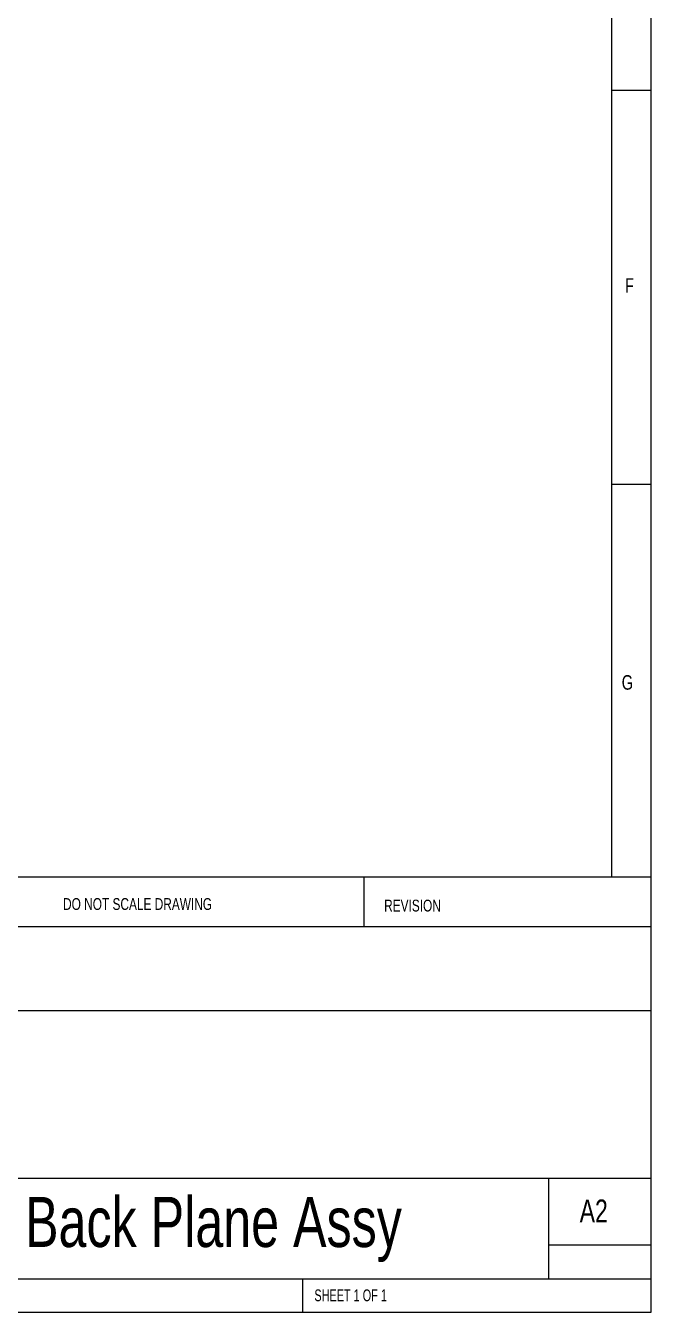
# Model space of a CAD drawing. Header units: millimetres. Extents: x -17 to 589, y 5 to 415.
# Drawn here: x 509.7 to 589, y 5 to 168.2 of the extents above; entities that cross this region are included whole.
import ezdxf

# ---------------------------------------------------------------- set-up
doc = ezdxf.new("R2010")
doc.units = ezdxf.units.MM
doc.styles.add('SLDTEXTSTYLE0', font='TXT', dxfattribs={"width": 0.75})
doc.styles.add('SLDTEXTSTYLE1', font='TXT', dxfattribs={"width": 0.6875})

msp = doc.modelspace()

# ---------------------------------------------------------------- linework, layer by layer
at = {"color": 7, "linetype": 'Continuous', "lineweight": 0}
for p, q in [((589, 5), (589, 415)), ((584, 60.25), (584, 410)), ((584, 160), (589, 160)), ((589, 110), (584, 110)), ((401.8, 60.25), (589, 60.25)), ((552.6, 53.875), (552.6, 60.25)), ((589, 53.875), (500.6, 53.875)), ((589, 43.25), (401.8, 43.25)), ((456.4, 22), (589, 22)), ((576, 9.25), (576, 22)), ((589, 13.5), (576, 13.5)), ((401.8, 9.25), (589, 9.25)), ((544.8, 5), (544.8, 9.25)), ((5, 5), (589, 5))]:
    msp.add_line(p, q, dxfattribs=at)

# ---------------------------------------------------------------- texts
at = {"color": 7, "linetype": 'Continuous', "lineweight": 0, "attachment_point": 1}
for s, insert, char_height, style in [('F', (585.6667, 136.168), 1.8521, 'SLDTEXTSTYLE0'), ('G', (585.2516, 85.8233), 1.8521, 'SLDTEXTSTYLE0'), ('DO NOT SCALE DRAWING', (514.4146, 57.533), 1.5, 'SLDTEXTSTYLE0'), ('REVISION', (555.1276, 57.3349), 1.5, 'SLDTEXTSTYLE0'), ('Back Plane Assy', (509.5921, 19.6317), 6.35, 'SLDTEXTSTYLE0'), ('A2', (579.921, 19.3004), 2.91042, 'SLDTEXTSTYLE0'), ('SHEET 1 OF 1', (546.2783, 7.9001), 1.5, 'SLDTEXTSTYLE1')]:
    msp.add_mtext(s, dxfattribs=dict(at, insert=insert, char_height=char_height, style=style))

doc.saveas('drawing.dxf')
